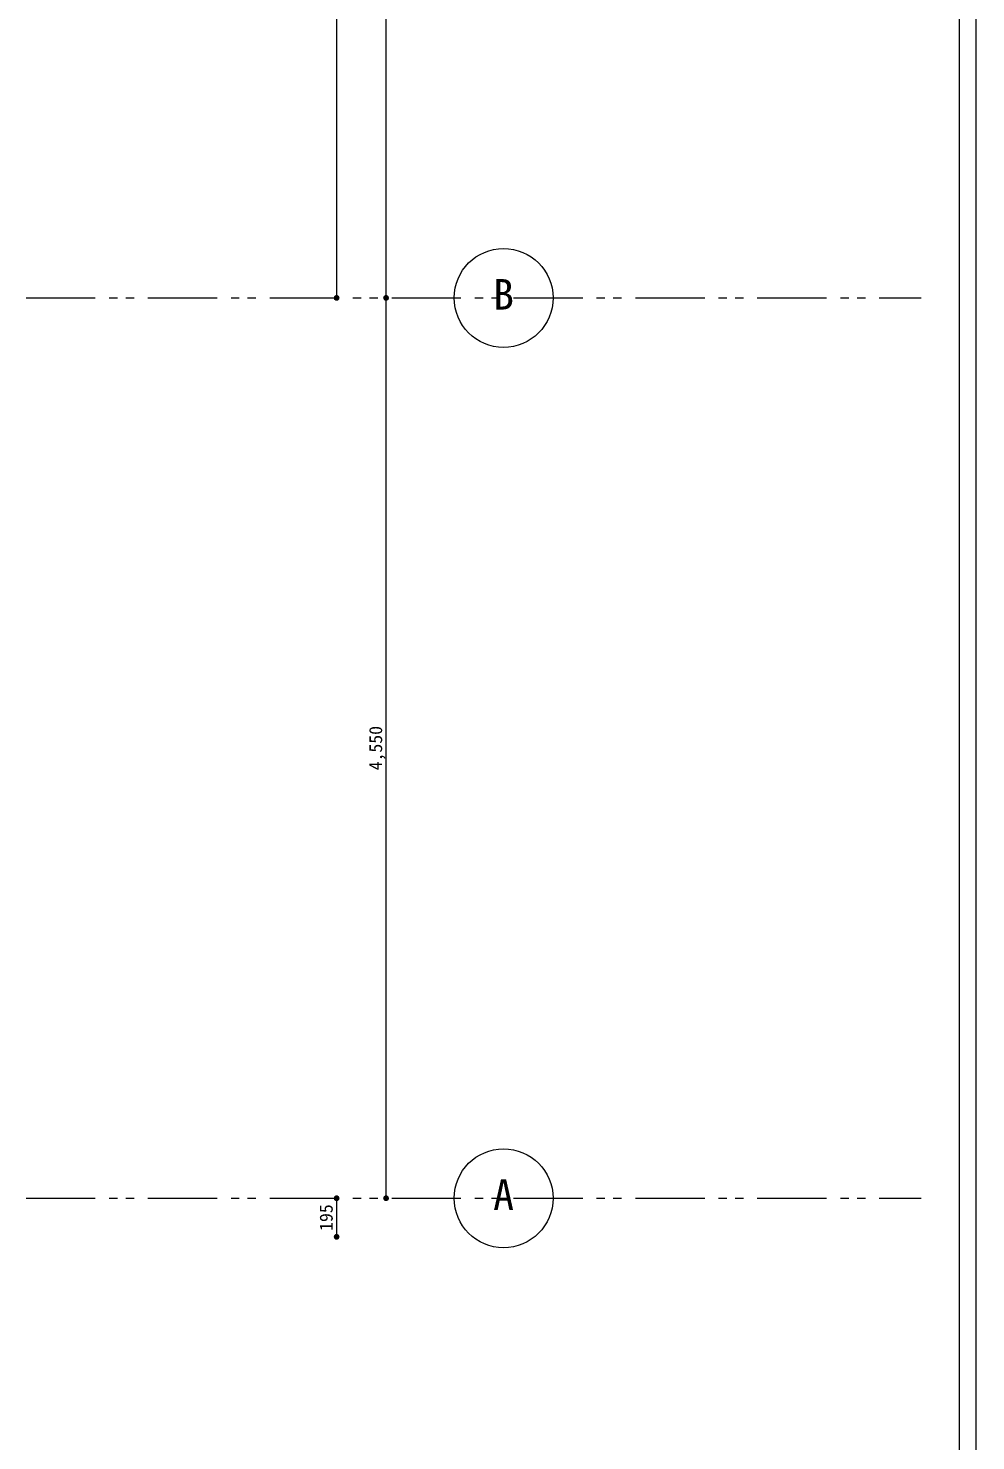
# Model space of a CAD drawing. Units: millimetres at full size. Extents: x -22551 to 92397, y -19340 to 14894.
# Drawn here: x 87608 to 92397, y -7506 to -367 of the extents above; entities that cross this region are included whole.
import ezdxf
from ezdxf.enums import TextEntityAlignment as Align

# ---------------------------------------------------------------- set-up
doc = ezdxf.new("R2010")
doc.units = ezdxf.units.MM
doc.header["$LTSCALE"] = 70
doc.linetypes.add('DOUBLE_CHAIN1', pattern=[8.8, 5, -1, 0.6, -0.6, 0.6, -1])
doc.layers.add('2-0_通芯', color=7, linetype='Continuous', lineweight=15)
doc.layers.add('8-0_9-1', color=7, linetype='Continuous', lineweight=15)
doc.styles.add('ＭＳ ゴシック', font='')
doc.styles.get('ＭＳ ゴシック').set_extended_font_data('MS Gothic')

msp = doc.modelspace()

# ---------------------------------------------------------------- linework, layer by layer
at = {"layer": '2-0_通芯'}
for p, q in [((89416.52, -1730.23), (89416.52, 6319.77)), ((89166.52, 2164.77), (89166.52, -1730.23)), ((89416.52, -6280.23), (89416.52, -1730.23)), ((89166.52, -6280.23), (89166.52, -6475.23))]:
    msp.add_line(p, q, dxfattribs=at)
at = {"layer": '2-0_通芯', "linetype": 'DOUBLE_CHAIN1'}
for p, q in [((45708.82, -1730.23), (92121.52, -1730.23)), ((45708.82, -6280.23), (92121.52, -6280.23))]:
    msp.add_line(p, q, dxfattribs=at)
at = {"layer": '2-0_通芯'}
for centre in [(90010.49, -1730.23), (90010.49, -6280.23)]:
    msp.add_circle(centre, 250, dxfattribs=at)
at = {"layer": '2-0_通芯', "color": 4}
for points in [[(89151.52, -1730.23), (89181.52, -1730.23), (89154.38, -1721.42)], [(89181.52, -1730.23), (89151.52, -1730.23), (89178.66, -1739.05)], [(89151.52, -1730.23), (89154.38, -1739.05), (89178.66, -1739.05)], [(89178.66, -1721.42), (89171.16, -1715.97), (89154.38, -1721.42)], [(89171.16, -1715.97), (89161.88, -1715.97), (89154.38, -1721.42)], [(89178.66, -1721.42), (89154.38, -1721.42), (89181.52, -1730.23)], [(89171.16, -1744.5), (89178.66, -1739.05), (89154.38, -1739.05)], [(89171.16, -1744.5), (89154.38, -1739.05), (89161.88, -1744.5)], [(89401.52, -1730.23), (89404.38, -1739.05), (89404.38, -1721.42)], [(89411.88, -1715.97), (89404.38, -1721.42), (89428.66, -1721.42)], [(89404.38, -1721.42), (89404.38, -1739.05), (89428.66, -1721.42)], [(89428.66, -1739.05), (89428.66, -1721.42), (89404.38, -1739.05)], [(89411.88, -1744.5), (89428.66, -1739.05), (89404.38, -1739.05)], [(89421.16, -1715.97), (89411.88, -1715.97), (89428.66, -1721.42)], [(89421.16, -1744.5), (89428.66, -1739.05), (89411.88, -1744.5)], [(89431.52, -1730.23), (89428.66, -1721.42), (89428.66, -1739.05)], [(89151.52, -6280.23), (89181.52, -6280.23), (89154.38, -6271.42)], [(89181.52, -6280.23), (89151.52, -6280.23), (89178.66, -6289.05)], [(89151.52, -6280.23), (89154.38, -6289.05), (89178.66, -6289.05)], [(89161.88, -6265.97), (89154.38, -6271.42), (89178.66, -6271.42)], [(89178.66, -6271.42), (89154.38, -6271.42), (89181.52, -6280.23)], [(89171.16, -6265.97), (89161.88, -6265.97), (89178.66, -6271.42)], [(89401.52, -6280.23), (89404.38, -6289.05), (89404.38, -6271.42)], [(89411.88, -6265.97), (89404.38, -6271.42), (89428.66, -6271.42)], [(89404.38, -6289.05), (89428.66, -6289.05), (89404.38, -6271.42)], [(89428.66, -6271.42), (89404.38, -6271.42), (89428.66, -6289.05)], [(89421.16, -6265.97), (89411.88, -6265.97), (89428.66, -6271.42)], [(89431.52, -6280.23), (89428.66, -6271.42), (89428.66, -6289.05)], [(89171.16, -6294.5), (89178.66, -6289.05), (89154.38, -6289.05)], [(89171.16, -6294.5), (89154.38, -6289.05), (89161.88, -6294.5)], [(89411.88, -6294.5), (89428.66, -6289.05), (89404.38, -6289.05)], [(89421.16, -6294.5), (89428.66, -6289.05), (89411.88, -6294.5)], [(89151.52, -6475.23), (89181.52, -6475.23), (89154.38, -6466.42)], [(89181.52, -6475.23), (89151.52, -6475.23), (89178.66, -6484.05)], [(89151.52, -6475.23), (89154.38, -6484.05), (89178.66, -6484.05)], [(89161.88, -6460.97), (89154.38, -6466.42), (89178.66, -6466.42)], [(89178.66, -6466.42), (89154.38, -6466.42), (89181.52, -6475.23)], [(89171.16, -6489.5), (89178.66, -6484.05), (89154.38, -6484.05)], [(89171.16, -6489.5), (89154.38, -6484.05), (89161.88, -6489.5)], [(89171.16, -6460.97), (89161.88, -6460.97), (89178.66, -6466.42)]]:
    msp.add_solid(points, dxfattribs=at)
at = {"layer": '8-0_9-1'}
for p, q in [((92396.86, 14893.69), (92396.86, -19340.46)), ((92312.86, 14809.69), (92312.86, -19256.46))]:
    msp.add_line(p, q, dxfattribs=at)

# ---------------------------------------------------------------- texts
at = {"layer": '2-0_通芯', "style": 'ＭＳ ゴシック'}
for s, p in [('B', (89957.99, -1835.23)), ('A', (89957.99, -6385.23))]:
    msp.add_text(s, height=154, dxfattribs=at).set_placement(p, align=Align.BOTTOM_LEFT)
for s, p in [('4,550', (89416.52, -4117.73)), ('195', (89166.52, -6445.23))]:
    msp.add_text(s, height=65.98, rotation=90, dxfattribs=at).set_placement(p, align=Align.BOTTOM_LEFT)

doc.saveas('drawing.dxf')
